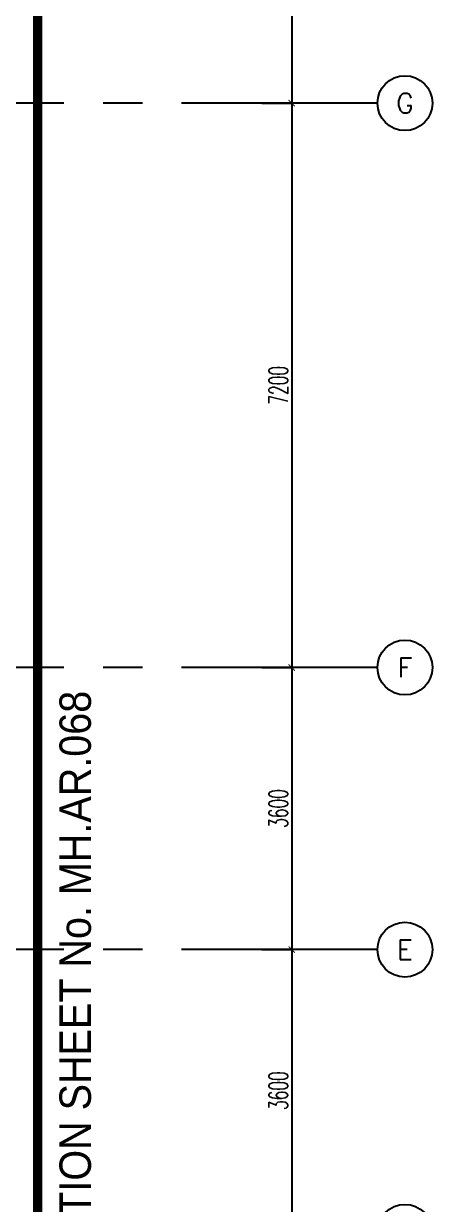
# Model space of a CAD drawing. Extents: x 88808.2 to 88899.2, y 39921.6 to 40001.1.
# Drawn here: x 88893.97 to 88899.19, y 39936.03 to 39951.09 of the extents above; entities that cross this region are included whole.
import ezdxf
from ezdxf.enums import TextEntityAlignment as Align

# ---------------------------------------------------------------- set-up
doc = ezdxf.new("R2010")
doc.units = 0
doc.header["$MEASUREMENT"] = 0
doc.header["$PDMODE"] = 34
doc.linetypes.add('CENTER2', pattern=[1.125, 0.75, -0.125, 0.125, -0.125])
doc.linetypes.add('CENTERX2', pattern=[4, 2.5, -0.5, 0.5, -0.5])
doc.layers.get('0').update_dxf_attribs({"linetype": 'CONTINUOUS'})
doc.layers.get('DEFPOINTS').update_dxf_attribs({"linetype": 'CONTINUOUS'})
for name, color, linetype in [('AX-CR', 2, 'CONTINUOUS'), ('AX-DIM', 4, 'CONTINUOUS'), ('AX-TXT', 2, 'CONTINUOUS'), ('AXES', 11, 'CENTERX2'), ('ELEV', 2, 'CONTINUOUS'), ('TXT1', 2, 'CONTINUOUS')]:
    doc.layers.add(name, color=color, linetype=linetype)
doc.styles.add('ROMANS', font='ROMANS.shx', dxfattribs={"width": 0.6})
doc.styles.add('TTXT', font='swisse.ttf', dxfattribs={"width": 0.6})
doc.dimstyles.new('DIM-OUT', dxfattribs={"dimscale": 0, "dimtxt": 0.24, "dimasz": 0.08, "dimexe": 0.02, "dimexo": 0.02, "dimgap": 0.05, "dimtad": 1, "dimdec": 0, "dimlfac": 1000, "dimzin": 0, "dimdsep": 46, "dimtxsty": 'ROMANS', "dimblk1": 'ARCHTICK', "dimblk2": 'ARCHTICK', "dimsah": 1, "dimcen": 0.01, "dimdle": 0.08, "dimclrd": 4, "dimclre": 4, "dimclrt": 2, "dimadec": 0, "dimazin": 0, "dimtp": 2, "dimtm": 2, "dimtfac": 0.114286, "dimtdec": 0, "dimtix": 1, "dimtmove": 2, "dimatfit": 3, "dimldrblk": 'ARCHTICK', "dimfxl": 0, "dimtolj": 1, "dimtzin": 0, "dimarcsym": 0})

# ---------------------------------------------------------------- blocks, each defined once
blk = doc.blocks.new('_ARCHTICK')
at = {"color": 0, "linetype": 'ByBlock', "const_width": 0.15}
blk.add_lwpolyline([(-0.5, -0.5), (0.5, 0.5)], dxfattribs=at)
blk = doc.blocks.new('*D792')
at = {"layer": 'AX-DIM', "color": 4, "lineweight": -2}
for p, q in [((88897.395, 39956.16), (88897.395, 39950)), ((88897.015, 39956.08), (88897.415, 39956.08)), ((88897.015, 39950.08), (88897.415, 39950.08))]:
    blk.add_line(p, q, dxfattribs=at)
at = {"layer": 'DEFPOINTS', "color": 0}
for p in [(88896.995, 39956.08), (88896.995, 39950.08), (88897.395, 39950.08)]:
    blk.add_point(p, dxfattribs=at)
at = {"layer": 'AX-DIM', "color": 4, "lineweight": -2, "xscale": 0.08, "yscale": 0.08, "zscale": 0.08}
for p, rotation in [((88897.395, 39956.08), 90), ((88897.395, 39950.08), 270)]:
    blk.add_blockref('_ARCHTICK', p, dxfattribs=dict(at, rotation=rotation))
at = {"layer": 'AX-DIM', "color": 2, "insert": (88897.225, 39953.08), "char_height": 0.24, "attachment_point": 5, "rotation": 90, "style": 'ROMANS'}
blk.add_mtext('\\A1;6000', dxfattribs=at)
blk = doc.blocks.new('*D793')
at = {"layer": 'AX-DIM', "color": 4, "lineweight": -2}
for p, q in [((88897.015, 39939.28), (88897.415, 39939.28)), ((88897.395, 39939.36), (88897.395, 39935.6)), ((88897.015, 39935.68), (88897.415, 39935.68))]:
    blk.add_line(p, q, dxfattribs=at)
at = {"layer": 'DEFPOINTS', "color": 0}
for p in [(88896.995, 39939.28), (88896.995, 39935.68), (88897.395, 39935.68)]:
    blk.add_point(p, dxfattribs=at)
at = {"layer": 'AX-DIM', "color": 4, "lineweight": -2, "xscale": 0.08, "yscale": 0.08, "zscale": 0.08}
for p, rotation in [((88897.395, 39939.28), 90), ((88897.395, 39935.68), 270)]:
    blk.add_blockref('_ARCHTICK', p, dxfattribs=dict(at, rotation=rotation))
at = {"layer": 'AX-DIM', "color": 2, "insert": (88897.225, 39937.48), "char_height": 0.24, "attachment_point": 5, "rotation": 90, "style": 'ROMANS'}
blk.add_mtext('\\A1;3600', dxfattribs=at)
blk = doc.blocks.new('*D794')
at = {"layer": 'AX-DIM', "color": 4, "lineweight": -2}
for p, q in [((88897.395, 39942.96), (88897.395, 39939.2)), ((88897.015, 39942.88), (88897.415, 39942.88)), ((88897.015, 39939.28), (88897.415, 39939.28))]:
    blk.add_line(p, q, dxfattribs=at)
at = {"layer": 'DEFPOINTS', "color": 0}
for p in [(88896.995, 39942.88), (88896.995, 39939.28), (88897.395, 39939.28)]:
    blk.add_point(p, dxfattribs=at)
at = {"layer": 'AX-DIM', "color": 4, "lineweight": -2, "xscale": 0.08, "yscale": 0.08, "zscale": 0.08}
for p, rotation in [((88897.395, 39942.88), 90), ((88897.395, 39939.28), 270)]:
    blk.add_blockref('_ARCHTICK', p, dxfattribs=dict(at, rotation=rotation))
at = {"layer": 'AX-DIM', "color": 2, "insert": (88897.225, 39941.08), "char_height": 0.24, "attachment_point": 5, "rotation": 90, "style": 'ROMANS'}
blk.add_mtext('\\A1;3600', dxfattribs=at)
blk = doc.blocks.new('*D795')
at = {"layer": 'AX-DIM', "color": 4, "lineweight": -2}
for p, q in [((88897.395, 39950.16), (88897.395, 39942.8)), ((88897.015, 39950.08), (88897.415, 39950.08)), ((88897.015, 39942.88), (88897.415, 39942.88))]:
    blk.add_line(p, q, dxfattribs=at)
at = {"layer": 'DEFPOINTS', "color": 0}
for p in [(88896.995, 39950.08), (88896.995, 39942.88), (88897.395, 39942.88)]:
    blk.add_point(p, dxfattribs=at)
at = {"layer": 'AX-DIM', "color": 4, "lineweight": -2, "xscale": 0.08, "yscale": 0.08, "zscale": 0.08}
for p, rotation in [((88897.395, 39950.08), 90), ((88897.395, 39942.88), 270)]:
    blk.add_blockref('_ARCHTICK', p, dxfattribs=dict(at, rotation=rotation))
at = {"layer": 'AX-DIM', "color": 2, "insert": (88897.225, 39946.48), "char_height": 0.24, "attachment_point": 5, "rotation": 90, "style": 'ROMANS'}
blk.add_mtext('\\A1;7200', dxfattribs=at)
blk = doc.blocks.new('AXR')
at = {"layer": 'AX-CR'}
blk.add_circle((350, 0), 350, dxfattribs=at)
at = {"layer": 'AX-TXT', "style": 'ROMANS'}
blk.add_attdef('AX', text='', height=250, dxfattribs=at).set_placement((350, 0), align=Align.MIDDLE)

msp = doc.modelspace()

# ---------------------------------------------------------------- linework, layer by layer
at = {"layer": 'AXES'}
for p, q in [((88898.4894, 39950.0796), (88876.9703, 39950.0796)), ((88898.4894, 39942.8796), (88876.9703, 39942.8796)), ((88898.4894, 39939.2796), (88876.9703, 39939.2796))]:
    msp.add_line(p, q, dxfattribs=at)
at = {"layer": 'ELEV', "linetype": 'CENTER2', "const_width": 0.12}
msp.add_lwpolyline([(88894.1545, 39926.0796), (88894.1545, 39989.6996)], dxfattribs=at)

# ---------------------------------------------------------------- block references
at = {"layer": 'AXES', "xscale": 0.001000000003841706, "yscale": 0.000999999996565748, "zscale": 0.001}
for p, values in [((88898.4894, 39950.0796), {'AX': 'G'}), ((88898.4894, 39942.8796), {'AX': 'F'}), ((88898.4894, 39939.2796), {'AX': 'E'}), ((88898.4894, 39935.6796), {'AX': 'D'})]:
    msp.add_blockref('AXR', p, dxfattribs=at).add_auto_attribs(values)

# ---------------------------------------------------------------- texts
at = {"layer": 'TXT1', "color": 6, "style": 'TTXT', "width": 0.9}
msp.add_text('MATCH LINE CONTINUATION SHEET No. MH.AR.068', height=0.401182, rotation=90, dxfattribs=at).set_placement((88894.8333, 39930.0561))

# ---------------------------------------------------------------- dimensions: what is measured, and where the dimension line sits
at = {"layer": 'AX-DIM'}
for base, p1, p2, picture, middle in [((88897.3951, 39950.0796), (88896.9951, 39956.0796), (88896.9951, 39950.0796), '*D792', (88897.2251, 39953.0796)), ((88897.3951, 39942.8796), (88896.9951, 39950.0796), (88896.9951, 39942.8796), '*D795', (88897.2251, 39946.4796)), ((88897.3951, 39939.2796), (88896.9951, 39942.8796), (88896.9951, 39939.2796), '*D794', (88897.2251, 39941.0796)), ((88897.3951, 39935.6796), (88896.9951, 39939.2796), (88896.9951, 39935.6796), '*D793', (88897.2251, 39937.4796))]:
    dim = msp.add_linear_dim(base=base, p1=p1, p2=p2, angle=270, dimstyle='DIM-OUT', override={"dimscale": 1}, dxfattribs=at)
    dim.commit()
    dim.dimension.update_dxf_attribs({"geometry": picture, "text_midpoint": middle})

doc.saveas('drawing.dxf')
